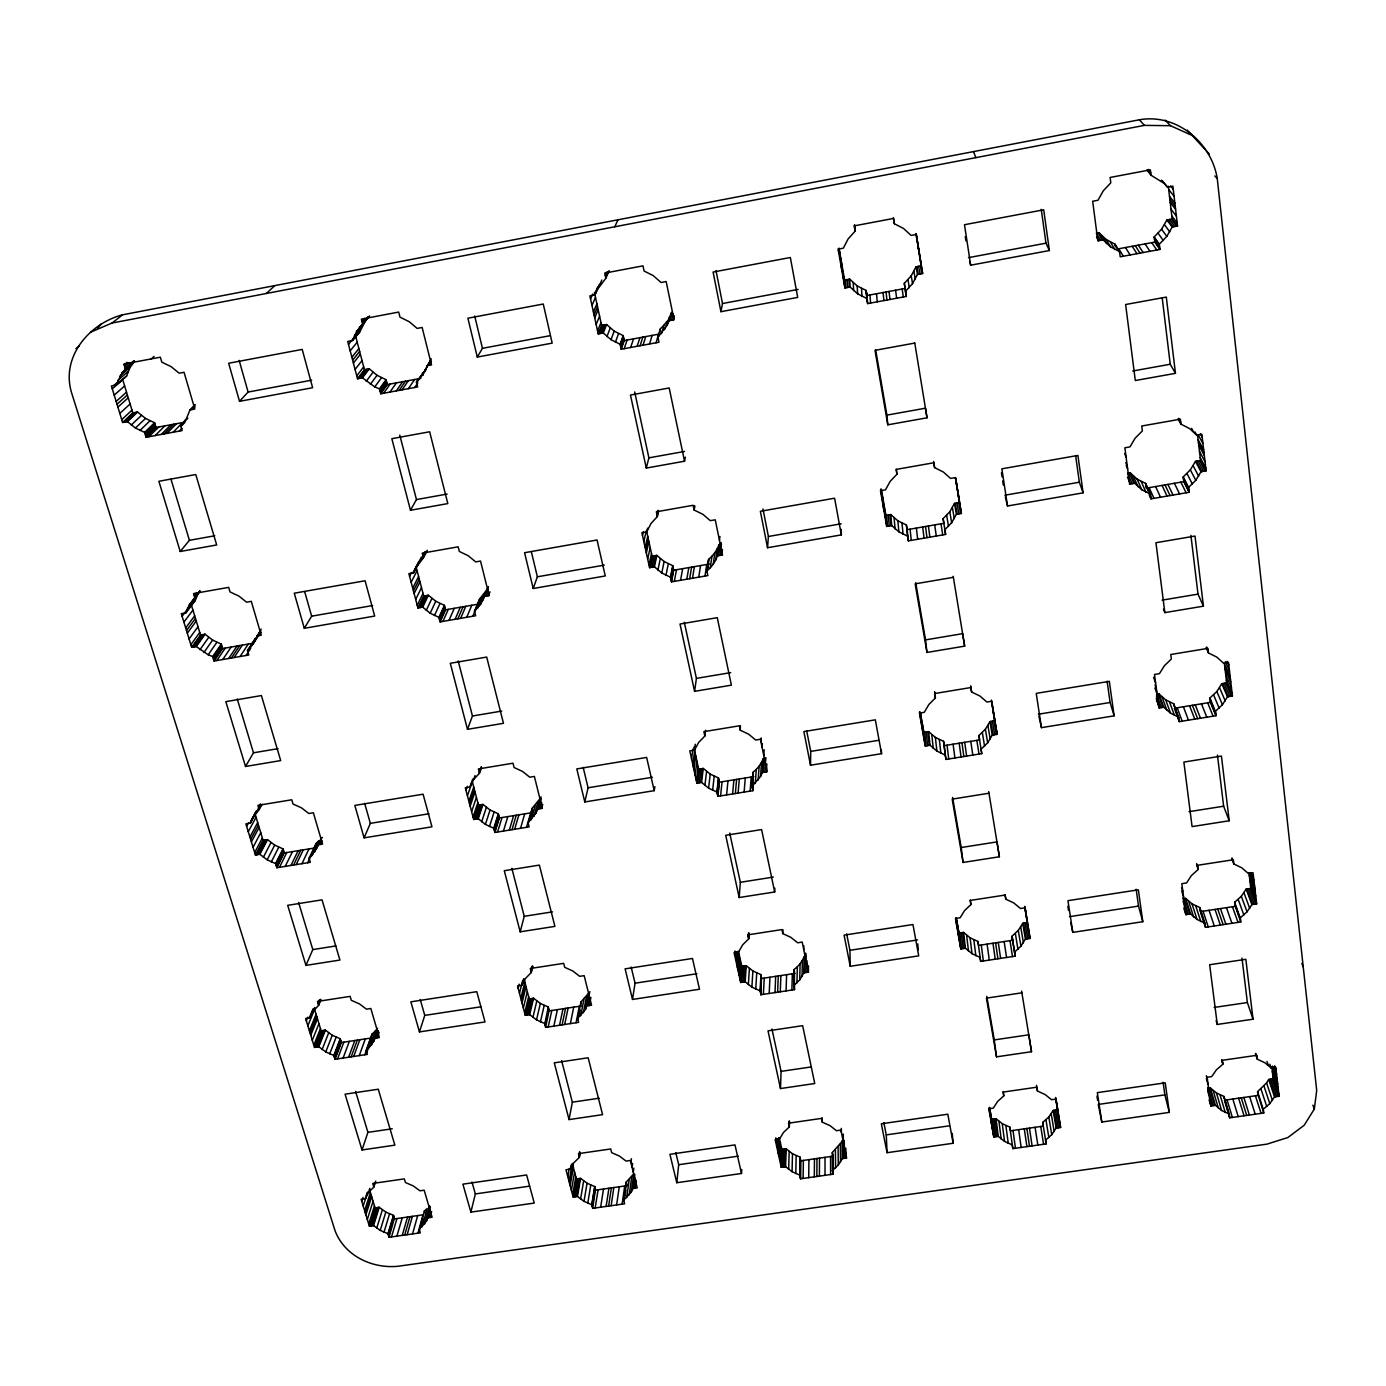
<?xml version="1.0" encoding="UTF-8"?>
<svg xmlns="http://www.w3.org/2000/svg" width="1386" height="1386" viewBox="0 0 1386 1386"><rect width="100%" height="100%" fill="white"/><g stroke="black" fill="none" stroke-linecap="round" stroke-linejoin="round"><path stroke-width="1.5" d="M825.016 1175.328L825.034 1157.327M789.5 1121.101L789.344 1126.939L783.523 1132.397L779.556 1138.945L775.172 1139.569L781.271 1167.341L785.637 1166.717L792.064 1171.69L799.774 1175.12L800.571 1178.793L833.177 1174.167L832.397 1170.477L838.253 1165.106L842.29 1158.627L846.673 1158.003L840.921 1130.092L836.503 1130.716L830.058 1125.657L822.296 1122.175L822.175 1117.705M819.403 1176.125L819.49 1158.124M816.856 1176.489L816.978 1158.488M814.31 1176.853L814.466 1158.852M808.714 1177.65L808.922 1159.632M759.909 990.782L751.905 987.127L745.183 981.79L740.661 982.483L741.805 966.354L746.257 965.678L752.875 970.962L760.793 974.583L760.775 994.75L794.542 989.621L793.71 985.654L799.739 979.85L803.845 972.851L808.402 972.158L808.488 966.146M803.1 1178.447L803.395 1160.428M806.86 964.673L806.929 960.689M881.323 749.757L881.548 753.672L810.515 765.228L810.723 751.403L806.635 730.613M807.691 972.262L807.986 965.817M800.571 1178.793L800.103 1157.137L792.497 1153.741L786.157 1148.821L781.843 1149.444L781.271 1167.341M804.556 972.747L804.85 956.704M805.318 957.172L805.387 953.204M805.803 959.51L805.89 953.551M806.132 972.504L806.323 960.481M803.759 949.635L803.828 945.685M799.895 1175.692L800.103 1157.137M800.172 1176.957L800.502 1158.956M803.845 972.851L804.14 956.808L806.392 956.461M800.432 1178.221L800.761 1160.221M802.044 976.472L802.373 960.411L804.14 956.808M799.739 979.85L800.086 963.738L802.373 960.411M795.789 1173.613L796.17 1155.647M792.064 1171.69L792.497 1153.741M796.95 982.917L797.331 966.787L800.086 963.738M793.831 986.278L794.265 970.096M794.126 987.646L794.542 971.447M794.542 989.621L794.143 969.49L797.331 966.787M791.891 990.02L792.342 973.821M788.946 1125.068L789.05 1121.17M788.669 1169.386L789.154 1151.454M793.71 985.654L794.143 969.49M784.961 1166.821L785.481 1148.925M785.637 1166.717L786.157 1148.821M783.454 1167.029L783.991 1149.133M786.087 990.903L786.607 974.687M780.803 1165.176L781.375 1147.296M781.947 1167.237L782.518 1149.341M778.239 1153.498L778.776 1137.698M780.491 1088.547L768.017 1030.855L802.65 1025.675L814.743 1083.523L780.491 1088.547L781.08 1071.378L771.967 1029.053M778.707 1155.664L779.313 1137.871L781.843 1149.444M779.746 1160.428L780.353 1142.584M776.697 1146.551L776.992 1138.668M777.754 1151.333L778.17 1139.483M780.283 991.787L780.89 975.571M808.402 972.158L802.199 942.082L797.643 942.792L790.904 937.369L782.813 933.627L782.969 929.729M775.658 1141.752L775.796 1137.819M777.633 992.185L778.274 975.969M774.999 992.584L775.675 976.368M769.195 993.467L769.958 977.234M774.67 891.978L761.607 829.573L725.71 835.308L739.171 897.522L774.67 891.978L774.843 888.166M763.409 994.351L764.223 978.1M760.048 991.406L760.914 975.19M760.342 992.757L761.209 976.541M760.775 994.75L761.503 977.892M755.768 989.171L756.704 972.989M766.389 771.863L766.856 763.929M751.905 987.127L752.875 970.962M764.76 772.123L765.817 757.744M741.493 1173.474L734.978 1144.905L669.923 1154.295L676.784 1182.726L741.493 1173.474L741.735 1169.489M763.79 755.561L764.154 749.687M763.149 772.4L764.015 758.506M716.943 792.064L708.592 788.149L701.576 782.414L696.898 783.177L698.665 769.178L703.291 768.433L710.221 774.098L718.45 777.979L716.943 792.064L717.879 796.344L752.893 790.678L751.992 786.382L760.567 776.437L761.468 762.508L763.288 758.627L765.609 758.246M748.353 984.649L749.393 968.519M760.567 776.437L762.404 772.504L763.288 758.627M748.249 936.884L748.509 932.969M748.561 938.27L748.821 934.355M740.661 982.483L734.095 952.563L738.651 951.87L742.688 944.802L748.7 938.911L749.081 933.021M762.109 747.418L762.369 743.537M744.49 981.894L745.564 965.782M758.194 780.093L759.13 766.129L761.468 762.508M760.966 741.822L761.226 737.941M745.183 981.79L746.257 965.678M741.371 982.362L742.498 966.25M755.318 783.419L756.288 769.421L759.13 766.129M742.931 982.137L744.022 966.025M752.893 790.678L753.326 784.632M740.159 980.145L741.302 964.067M751.992 786.382L753.014 772.348L756.288 769.421M752.13 787.057L753.014 772.348M739.033 975.034L740.193 958.991M752.442 788.53L753.308 776.472M752.754 790.003L753.326 781.964M841.233 529.348L841.337 534.892L767.549 547.73L768.398 536.486L762.976 508.957M736.884 965.228L737.924 951.281M737.387 967.567L738.565 951.61L741.805 966.354M750.138 791.129L751.195 777.026M737.906 969.905L739.085 953.914M735.758 960.082L736.347 952.13M734.615 954.919L734.926 950.969M739.171 897.522L740.349 882.293L729.729 833.055M744.126 792.099L745.252 777.996M738.097 793.069L739.31 778.967M762.404 772.504L767.134 771.742L760.429 739.258L755.699 740.037L748.648 734.199L740.228 730.197L740.419 725.692M735.36 793.52L736.607 779.4M732.622 793.953L733.904 779.833M726.61 794.923L727.979 780.803M720.599 795.91L722.054 781.773M717.879 796.344L719.351 782.206L718.45 777.979M717.099 792.74L718.589 778.637M717.411 794.213L718.901 780.093M676.784 1182.726L678.69 1164.708L675.779 1152.65M717.723 795.685L719.213 781.548M712.629 790.349L714.188 776.281M708.592 788.149L710.221 774.098M704.902 785.498L706.565 771.465M700.848 782.536L702.563 768.537M701.576 782.414L703.291 768.433M696.898 783.177L689.795 750.883L694.507 750.103L698.648 742.446L704.833 736.035L705.561 730.266M699.237 782.795L700.987 768.797M697.626 783.055L699.393 769.057M696.344 780.664L698.128 766.701M1314.326 1109.043L1316.7 1090.401L1217.237 178.482C1211.468 142.515 1176.437 113.167 1139.379 119.785L122.644 314.795C88.669 323.596 60.048 357.934 71.968 394.005L335.014 1230.629C344.542 1255.907 372.418 1269.022 398.388 1266.215L1266.925 1144.143L1287.802 1137.56L1304.139 1125.311L1314.326 1109.043L1312.906 1105.144M695.131 775.138L696.933 761.243M693.918 769.594L695.737 755.751M692.809 764.552L694.646 750.762M694.507 750.103L695.287 744.265M693.364 767.082L695.2 753.256M721.725 555.11L722.47 549.462M633.593 1188.426L634.944 1178.412M691.579 758.991L692.913 749.185M720.685 546.223L721.188 542.498M720.044 555.405L721.309 545.963M635.065 1188.218L636.157 1180.196M633.263 1172.071L633.818 1168.103M623.7 1200.172L631.323 1191.839L633.8 1173.769L626.264 1182.033L623.7 1200.172L624.618 1203.81L592.671 1208.332L591.735 1204.711L594.698 1186.555L587.058 1183.211L580.595 1178.36L576.385 1178.966L573.18 1197.054L577.46 1196.447L584.008 1201.35L591.735 1204.711M718.346 555.699L719.906 544.369M631.323 1191.839L632.917 1188.53L634.823 1174.496M632.085 1167.358L632.64 1163.391M629.244 1194.905L631.739 1176.801M719.438 540.193L719.958 536.486M670.495 577.217L661.78 573.007L654.435 566.822L649.566 567.671L652.096 556.202L656.877 555.37L664.119 561.486L672.712 565.644L670.495 577.217L671.5 581.86L707.848 575.571L706.877 570.928C714.899 564.552 719.23 554.712 719.143 544.507L721.552 544.074M630.89 1162.611L631.444 1158.661M626.68 1197.695L629.209 1179.573M715.713 560.1L717.29 548.717L719.143 544.507M694.577 691.337L680.006 624.046L717.272 617.671L731.392 685.169L694.577 691.337L696.413 678.378L684.32 622.279M622.123 1204.157L624.705 1185.983M713.27 564.067L714.881 552.633L717.29 548.717M623.839 1200.744L626.403 1182.587M625.017 1195.927L625.866 1189.881M616.614 1204.936L619.265 1186.763M710.308 567.688L711.971 556.219L714.881 552.633M708.211 567.48L708.575 559.407L711.971 556.219M706.877 570.928L708.575 559.407M707.033 571.638L708.731 560.117M705.006 576.056L706.739 564.483M611.122 1205.716L613.842 1187.525M608.627 1206.08L611.382 1187.889M606.132 1206.426L608.922 1188.235M632.501 999.445L625.103 968.849L692.48 958.471L699.497 989.24L632.501 999.445L635.048 983.194L631.167 967.047M698.752 577.148L700.571 565.557M600.658 1207.206L603.499 1189.015M595.166 1207.986L598.094 1189.794M591.891 1205.283L594.837 1187.109M592.203 1206.53L595.166 1188.339M592.671 1208.332L595.478 1189.569M587.751 1203.239L590.765 1185.082M692.498 578.222L694.403 566.631M654.209 790.661L646.638 757.432L576.801 768.918L584.788 801.957L654.209 790.661L654.885 786.642M584.008 1201.35L587.058 1183.211M689.656 578.724L691.614 567.117M580.561 1199.081L583.662 1180.959M686.815 579.209L688.807 567.602M576.784 1196.551L579.937 1178.447M577.46 1196.447L580.595 1178.36M573.839 1196.967L577.044 1178.862M575.311 1196.759L578.482 1178.654M578.932 1155.491L579.625 1151.558M693.97 509.303L694.611 505.717M572.626 1194.94L575.831 1176.853M579.261 1156.756L579.954 1152.823M717.584 555.838L722.487 554.989L715.245 519.802L710.308 520.668L702.927 514.345L694.126 510.048L694.767 506.462M573.18 1197.054L565.973 1169.749L570.27 1169.126L573.891 1162.698L579.417 1157.345L580.11 1153.395M571.379 1190.262L574.618 1172.227M680.578 580.284L682.657 568.658M569.594 1183.436L572.851 1165.47M570.148 1185.567L573.388 1167.584M567.792 1176.61L569.248 1168.641M570.27 1169.126L570.997 1165.158M569.022 1181.305L572.297 1163.356L576.385 1178.966M674.324 581.375L676.507 569.733M569.04 1119.576L554.279 1062.854L588.166 1057.778L602.581 1114.656L569.04 1119.576L572.349 1102.182L561.59 1060.567M671.344 581.132L673.544 569.507M671.5 581.86L673.7 570.218L672.712 565.644M670.651 577.945L672.868 566.354M589.327 1005.543L590.886 997.383M670.997 579.539L673.215 567.931M532.778 966.51L531.323 972.487L525.658 978.273L521.985 985.221L517.532 985.896L525.277 1015.297L529.695 1014.621L536.538 1019.871L544.594 1023.474L545.599 1027.372L578.638 1022.348L577.65 1018.45L585.481 1009.441L588.652 993.104L580.907 1002.026L577.806 1019.057M585.481 1009.441L589.847 991.614M720.928 311.694L713.097 272.054L790.349 257.501L797.695 297.401L720.928 311.694L722.504 303.534L716.025 270.599M587.803 1005.768L589.362 997.625M583.35 1012.75L586.538 996.378M580.717 1015.765L583.939 999.375M665.99 575.381L668.277 563.825M579.365 1014.24L580.18 1010.134M576.056 1022.747L579.331 1006.288M661.78 573.007L664.119 561.486M684.528 461.209L669.195 387.976L630.474 395.045L646.274 468.07L684.528 461.209L685.36 457.155M570.374 1023.613L573.717 1007.137M657.9 570.148L660.308 558.645M564.691 1024.479L568.121 1007.986M562.11 1024.86L565.575 1008.384M559.528 1025.259L563.011 1008.765M654.435 566.822L656.877 555.37M553.846 1026.108L557.415 1009.632M653.672 566.961L656.132 555.509M651.992 567.255L654.487 555.786M650.329 567.532L652.841 556.081M548.18 1026.974L551.819 1010.481M545.096 1025.415L548.769 1008.939M545.599 1027.372L549.116 1010.255M648.96 564.951L651.507 553.516M649.566 567.671L641.874 532.692L646.777 531.826L651.004 523.51L657.38 516.528L658.593 511.122M544.75 1024.081L548.267 1007.016L540.332 1003.447L533.593 998.249L529.227 998.925L525.277 1015.297M656.86 514.171L657.674 510.568M657.207 515.8L658.437 510.377M647.66 558.974L650.207 547.609M540.436 1021.88L544.178 1005.439M645.737 550.242L648.319 538.981M646.326 552.962L648.908 541.683M645.131 547.505L647.73 536.278M536.538 1019.871L540.332 1003.447M584.788 801.957L588.08 787.785L583.177 767.359M643.814 541.476L645.997 532.189M532.934 1017.428L536.78 1001.038M646.777 531.826L647.643 528.153M642.48 535.446L643.364 531.756M529.002 1014.725L532.9 998.353M529.695 1014.621L533.593 998.249M525.97 1015.193L529.902 998.821M527.494 1014.95L531.41 998.596M524.67 1013.01L528.638 996.655M523.354 1007.986L527.321 991.683M470.876 1212.126L462.889 1184.164L526.611 1174.964L534.251 1203.065L470.876 1212.126L475.346 1193.935L471.985 1182.05M522.02 1002.944L526.022 986.693M530.803 970.495L531.774 966.51M531.167 971.863L532.622 965.886M520.807 998.353L524.826 982.137M521.413 1000.64L525.415 984.407M521.985 985.221L523.475 979.192M519.473 993.277L522.505 981.167M518.139 988.218L519.161 984.181M646.274 468.07L648.891 457.848L634.701 391.961M520.183 931.825L504.279 870.72L539.379 865.107L554.902 926.385L520.183 931.825L524.255 916.302L511.85 868.329M540.038 808.696L541.701 802.598M387.993 1233.713L380.232 1230.387L373.562 1225.57L369.369 1226.16L375.086 1207.882L379.227 1207.293L385.81 1212.074L393.468 1215.366L387.993 1233.713L389.068 1237.265L420.356 1232.83L419.3 1229.261L426.455 1221.049L430.11 1209.701M428.551 1217.722L430.214 1211.641M429.989 1217.514L431.652 1211.433M541.614 808.436L542.723 804.382M673.25 319.941L674.393 315.8M538.444 808.956L541.25 798.786M424.532 1224.081L429.573 1205.803M426.455 1221.049L430.37 1206.86M419.456 1229.815L424.393 1210.931L427.2 1208.523L422.124 1226.818M421.517 1224.929L423.215 1218.814M493.797 828.239L485.412 824.393L478.257 818.745L473.683 819.49L478.482 805.162L483.004 804.417L490.055 809.996L498.319 813.807L493.797 828.239L494.889 832.449L529.123 826.905L528.066 822.695L536.087 812.924L540.038 798.648L532.12 808.315L526.455 827.338M536.087 812.924L541.112 796.863M671.5 320.27L673.232 314.05M417.914 1233.176L423.025 1214.812L394.525 1218.9L393.468 1215.366M533.905 816.51L537.889 802.199M529.747 820.685L532.64 810.394M531.219 819.784L535.239 805.439M669.75 320.599L672.089 312.3L667.03 325.381L657.934 337.196L658.991 342.238L621.205 349.237L620.114 344.213L623.18 335.62L614.206 331.133L606.6 324.532L601.628 325.45L598.215 333.905L603.274 332.969L611.001 339.674L620.114 344.213M528.222 823.353L532.276 808.956M412.526 1233.938L417.706 1215.574M407.137 1234.701L412.387 1216.336M667.03 325.381L671.309 312.456M404.695 1235.047L409.979 1216.683M664.535 329.712L669.421 317.048M402.252 1235.394L407.553 1217.029M520.564 828.291L524.705 813.842M661.486 333.662L663.946 325.208L666.943 321.309M396.881 1236.156L402.252 1217.792M658.107 337.976L660.446 328.69L663.946 325.208M514.674 829.244L518.901 814.795M391.51 1236.918L396.95 1218.554M511.988 829.677L516.268 815.228M656.046 342.792L658.575 334.199L624.254 340.575L621.205 349.237M657.934 337.196L660.446 328.69M388.53 1235.498L394.005 1217.133M509.32 830.11L513.634 815.661M389.068 1237.265L394.369 1218.346M388.149 1234.268L393.641 1215.92M383.991 1232.241L389.518 1213.911M503.447 831.063L507.83 816.597M380.232 1230.387L385.81 1212.074M649.532 343.988L652.165 335.395M497.557 832.016L502.027 817.532M376.732 1228.152L382.363 1209.857M494.889 832.449L499.393 817.965L498.319 813.807M372.903 1225.657L378.586 1207.397M373.562 1225.57L379.227 1207.293M370.027 1226.073L375.745 1207.795M494.352 830.335L498.856 815.886M371.465 1225.865L377.165 1207.587M494.715 831.791L499.22 817.324M127.425 421.587L135.447 428.031L144.646 432.397L146.119 437.248L155.994 427.512L154.556 422.73L145.495 418.416L137.612 412.058L127.425 421.587L122.609 422.487L111.4 385.949L116.233 385.048L122.263 372.47L134.234 361.451M368.728 1224.081L374.463 1205.82M493.97 828.897L498.492 814.466M116.233 385.048L126.646 375.987L130.041 367.377L134.667 361.313M367.325 1219.472L373.077 1201.264M365.904 1214.864L371.673 1196.69M489.483 826.558L494.057 812.144M643.035 345.201L645.755 336.59M364.622 1210.671L370.409 1192.532M365.263 1212.767L371.05 1194.611M373.666 1186.537L374.93 1182.553M369.369 1226.16L361.122 1199.288L365.332 1198.682L368.624 1192.358L373.839 1187.092L375.745 1181.115M365.332 1198.682L367.255 1192.67M363.201 1206.045L367.723 1191.96M419.456 1031.912L410.862 1001.835L476.784 991.683L485.013 1021.915L419.456 1031.912L424.757 1015.401L420.253 999.514M640.072 345.738L642.844 337.127M368.624 1192.358L369.906 1188.356M361.763 1201.402L363.063 1197.383M485.412 824.393L490.055 809.996M481.652 821.777L486.347 807.414M637.127 346.292L639.934 337.664M195.287 404.573L189.969 409.927L186.452 418.555L180.682 425.727L182.12 430.578L146.119 437.248M478.257 818.745L483.004 804.417M475.97 819.126L480.734 804.798M477.546 818.866L482.293 804.538M474.393 819.386L479.175 805.041M473.024 817.03L477.841 802.719M362.023 1149.964L345.079 1094.178L378.257 1089.223L394.854 1145.148L362.023 1149.964L367.931 1132.362L355.578 1091.44M630.63 347.488L633.541 338.86M471.604 811.607L476.438 797.366M221.292 644.126L212.716 656.566L214.068 661.018L222.626 648.544L221.292 644.126L212.63 640.107L205.111 634.216L196.292 646.517L191.649 647.331L181.306 613.651L185.967 612.837L189.38 604.833L200.069 591.424M185.967 612.837L194.993 600.918L198.371 593.017M469.507 803.689L474.376 789.535M470.166 806.167L475.017 791.978M468.866 801.212L473.735 787.075M479.313 772.556L481.358 766.631M473.683 819.49L465.315 787.785L469.923 787.023L473.665 779.504L479.487 773.232L481.531 767.307M624.15 348.7L627.148 340.038M469.923 787.023L472.713 779.036M467.428 795.755L472.331 781.669L478.482 805.162M473.665 779.504L475.051 775.536M377.165 1037.854L379.123 1032.345M621.032 348.458L624.081 339.813M465.973 790.28L467.394 786.278M386.07 379.695L379.487 388.842L380.769 393.78L387.318 384.563L386.07 379.695L377.044 375.294L369.3 368.815L362.456 377.806L357.519 378.742L347.713 341.476L352.668 340.54L356.531 331.652L368.468 317.065M333.853 1055.456L325.779 1051.922L318.815 1046.759L314.483 1047.418L321.136 1030.803L325.398 1030.145L332.259 1035.255L340.228 1038.755L333.853 1055.456L335.014 1059.285L367.359 1054.382L366.216 1050.536L373.544 1041.7L377.477 1030.647M375.675 1038.097L378.291 1030.734M620.651 346.725L623.717 338.097M352.668 340.54L359.702 332.034L366.285 319.369M261.14 629.071L253.066 643.953L247.436 650.536L248.77 655.006L214.068 661.018M369.126 1047.92L375.069 1031.271L377.494 1028.343L371.587 1044.957M533.212 588.496L524.566 552.719L597.054 539.986L605.266 575.952L533.212 588.496L537.37 576.801L531.375 551.853M620.287 344.993L623.353 336.382M366.216 1050.536L372.193 1033.887L375.069 1031.271M364.83 1054.763L372.193 1033.887M366.788 1052.459L368.122 1048.752M370.114 1043.19L372.089 1037.629M359.269 1055.612L365.315 1038.894M353.707 1056.461L359.823 1039.743M615.401 342.221L618.537 333.662M351.178 1056.842L357.328 1040.124M309.095 858.177L312.093 855.335L319.023 840.661L316.06 843.485L309.095 858.177L310.325 862.317L276.853 867.74L275.589 863.617L267.169 859.822L259.892 854.278L255.405 855.006L245.859 823.856L250.346 823.128L255.665 812.179M348.648 1057.223L354.833 1040.505M380.769 393.78L417.654 386.937L416.406 381.999L422.574 374.67L431.271 358.801M343.087 1058.072L349.359 1041.336M467.48 729.331L450.294 663.288L486.694 657.068L503.465 723.319L467.48 729.331L472.453 716.008L458.194 660.931M611.001 339.674L614.206 331.133M337.543 1058.904L343.867 1042.168M334.043 1056.063L340.419 1039.344M334.442 1057.379L340.817 1040.661M334.84 1058.696L341.199 1041.96M335.014 1059.285L341.372 1042.549L340.228 1038.755M487.577 588.755L479.452 599.237L474.48 611.191L475.623 615.748L440.124 621.898L438.946 617.359L430.18 613.218L422.678 607.137L417.931 607.969L408.887 573.648L413.669 572.799L421.361 557.051M312.093 855.335L318.052 844.819L322.557 844.091L313.357 812.768L308.835 813.513L301.507 807.865L293.018 804.001L291.753 799.774L257.9 805.37L259.182 809.58L251.767 819.299M606.929 336.573L610.204 328.084M329.695 1053.897L336.14 1037.213M325.779 1051.922L332.259 1035.255M322.124 1049.514L328.673 1032.882M602.494 333.108L605.821 324.671M603.274 332.969L606.6 324.532M598.215 333.905L589.882 295.894L594.958 294.941L599.41 284.338M314.483 1047.418L305.613 1018.519L309.962 1017.861L314.795 1007.414M318.139 1046.863L324.74 1030.248M318.815 1046.759L325.398 1030.145M474.48 611.191L480.474 604.487L484.372 596.413L489.154 595.582L480.526 561.053L475.727 561.902L468.191 555.717L459.338 551.472L458.16 546.812L422.245 553.17L423.458 557.813L415.28 568.589M315.159 1047.314L321.795 1030.699M316.649 1047.088L323.267 1030.474M600.744 333.437L604.105 325M313.808 1045.165L320.461 1028.568M599.012 333.766L602.408 325.312M312.283 1040.228L318.953 1023.665M310.759 1035.273L317.463 1018.762M597.574 330.959L600.987 322.54M310.066 1033.003L316.788 1016.527M488.409 595.703L490.003 591.787M318.451 1004.729L320.668 999.323M313.305 1011.035L318.641 1005.352L320.859 999.947M486.763 595.997L488.374 592.065M309.373 1030.751L316.095 1014.292M309.962 1017.861L313.617 1008.887M596.153 324.445L599.584 316.129M482.709 600.588L488.426 586.59M307.848 1025.779L314.605 1009.372L321.136 1030.803M485.117 596.275L488.357 588.426M318.035 1003.395L319.525 999.791M373.544 1041.7L375 1038.201L379.348 1037.525L370.824 1008.488L366.441 1009.164L359.459 1003.914L351.299 1000.294L350.138 996.378L317.446 1001.437L318.641 1005.352M306.323 1020.789L307.831 1017.151M477.72 608.038L482.657 596.119M309.286 1017.965L313.045 1008.887M480.474 604.487L485.377 592.602M472.851 616.233L479.625 599.947M594.715 317.931L598.18 309.702M594.057 314.969L597.539 306.774M466.735 617.29L471.829 605.266M593.416 311.989L596.898 303.829M460.637 618.347L465.8 606.306M457.865 618.832L463.063 606.791M605.682 277.443L608.159 271.673M364.085 837.854L354.833 805.422L423.094 794.195L431.964 826.818L364.085 837.854L370.339 823.353L364.657 803.308M596.829 290.246L605.855 278.239L609.164 270.547M305.942 965.384L287.699 905.335L322.037 899.843L339.916 960.065L305.942 965.384L312.803 949.583L298.596 902.442M605.301 275.675L606.964 271.829M455.093 619.317L460.325 607.259M591.978 305.44L595.478 297.384M594.958 294.941L598.423 287.006M599.289 285.863L601.836 280.007M594.161 295.079L597.643 287.162M448.995 620.374L454.313 608.315M590.523 298.874L592.654 294.092M442.896 621.413L448.302 609.355M439.934 621.188L445.391 609.13M440.124 621.898L445.564 609.823L444.404 605.335L435.776 601.247L428.395 595.252L423.718 596.067L417.931 607.969M439.535 619.629L444.993 607.588M905.924 293.849L904.296 283.35L911.226 275.831L916.042 266.788L921.188 265.817L915.99 233.662M866.718 298.458L857.657 293.832L850.103 287.006L844.923 287.976L844.628 280.111L849.739 279.158L857.172 285.897L866.111 290.454L867.601 303.603L906.34 296.431L905.491 291.268L912.542 283.645L917.428 274.463L916.042 266.788M438.946 617.359L444.404 605.335M439.119 618.069L444.594 606.029M614.76 226.767L617.983 219.785M434.424 615.54L439.968 603.551M430.18 613.218L435.776 601.247M320.305 844.455L322.002 840.817M314.587 852.13L321.483 837.542M316.597 848.596L322.176 837.421M426.247 610.394L431.912 598.475M307.709 862.75L316.251 844.126M301.94 863.686L309.009 848.925M422.678 607.137L428.395 595.252M421.95 607.276L427.668 595.374M891.718 525.554L886.728 526.42L885.845 515.419L890.748 514.553L891.718 525.554L898.908 531.843L907.57 536.139L908.384 540.869L945.616 534.424L943.104 518.624L949.808 511.729L954.486 503.43L959.441 502.564L955.474 478.083L957.068 486.555M945.616 534.424L944.836 529.677L951.645 522.695L956.392 514.293L954.486 503.43M418.676 607.83L424.445 595.928M296.188 864.604L303.326 849.843M420.304 607.553L426.056 595.651M293.572 865.037L300.745 850.259M417.238 605.301L423.025 593.433M290.956 865.453L298.163 850.692M285.204 866.389L292.481 851.61M415.679 599.428L421.5 587.629M1159.926 249.445L1154.833 242.082L1154.192 236.902L1161.589 229.21L1166.873 219.976L1172.158 218.988L1177.546 226.022L1172.192 227.027L1166.804 236.382L1159.302 244.196L1159.926 249.445L1120.2 256.808L1119.542 251.559L1115.054 244.179L1106.184 239.518L1098.907 232.657L1096.291 233.143L1100.501 240.384M279.47 867.324L286.815 852.529M276.853 867.74L284.234 852.944L283.004 848.873L274.688 845.113L267.515 839.639L263.097 840.366L255.405 855.006M414.137 593.537L419.975 581.808M413.426 590.852L419.282 579.157M276.23 865.678L283.61 850.9M276.646 867.099L284.043 852.303M275.589 863.617L283.004 848.873M275.797 864.258L283.194 849.497M412.716 588.184L418.589 576.507M271.275 861.953L278.742 847.227M411.157 582.259L417.065 570.668M423.458 557.813L427.286 550.277M981.773 753.62L978.897 735.568L985.394 729.227L989.933 721.586L994.698 720.807L997.088 734.32L992.272 735.117L987.646 742.844L981.063 749.254L981.773 753.62L945.962 759.424L945.2 755.058L936.901 751.073L930.023 745.235L928.585 731.617L923.856 732.38L925.242 746.014L930.023 745.235M267.169 859.822L274.688 845.113M422.851 555.491L424.774 551.732M420.218 561.035L422.141 557.259M423.267 557.085L426.143 551.437M412.924 572.938L418.815 561.451M413.669 572.799L419.542 561.33M409.598 576.351L411.573 572.505M263.357 857.258L270.946 842.584M259.199 854.4L266.822 839.743M259.892 854.278L267.515 839.639M256.115 854.902L263.79 840.245M257.657 854.642L265.315 840.003M1189.119 492.273L1183.8 481.652L1183.228 476.888L1190.349 469.837L1195.477 461.382L1200.536 460.498L1206.132 470.842L1200.986 471.742L1195.772 480.318L1188.547 487.456L1189.119 492.273L1150.986 498.873L1149.41 495.304M832.518 1171.049L832.328 1152.528L842.757 1140.695L842.965 1158.54M254.677 852.598L262.37 837.958M253.032 847.262L260.759 832.691M251.386 841.908L259.147 827.407M250.641 839.483L258.42 824.999M965.436 948.232L960.81 948.925L959.008 933.09L963.565 932.397L965.436 948.232L972.019 953.655L979.989 957.38L980.682 961.399L1015.193 956.167L1012.005 936.243L1018.294 930.387L1022.729 923.336L1027.303 922.626L1024.86 907.535M249.896 837.057L257.692 822.591M1014.535 952.13L1020.91 946.222L1025.397 939.084L1022.729 923.336M248.25 831.687L256.064 817.29M250.623 821.448L256.479 810.723M258.541 807.466L260.481 803.932M250.346 823.128L259.113 807.172M258.991 808.922L260.914 805.387M259.182 809.58L262.075 804.278M246.604 826.316L248.562 822.73M1210.498 702.355L1209.961 697.955L1216.839 691.493L1221.794 683.696L1226.662 682.9L1232.414 696.032L1227.476 696.829L1222.435 704.712L1215.453 711.261L1215.99 715.713L1179.33 721.638L1174.358 708.229L1210.498 702.355L1215.99 715.713M410.481 510.273L391.84 438.686L429.643 431.774L447.817 503.586L410.481 510.273L416.458 499.566L399.792 435.117M989.569 1107.535L991.631 1119.299L996.014 1118.658L998.249 1136.364L1004.555 1141.406L1012.213 1144.888L1012.854 1148.63L1046.17 1143.9L1042.705 1122.4L1048.821 1116.995L1053.135 1110.463L1057.553 1109.822L1055.647 1097.989M1046.17 1143.9L1045.546 1140.141L1051.731 1134.684L1056.115 1128.1L1053.135 1110.463M245.53 766.475L225.831 701.645L261.4 695.564L280.7 760.585L245.53 766.475L253.482 752.789L237.266 699.029M1200.345 911.642L1235.169 906.34L1234.666 902.251L1241.319 896.292L1246.135 889.119L1250.813 888.391L1256.669 903.863L1251.922 904.573L1247.036 911.832L1240.279 917.861L1240.782 921.967L1205.491 927.321L1200.986 913.599M477.286 357.068L467.896 318.208L543.26 304.019L552.182 343.122L477.286 357.068L482.449 348.319L474.705 316.043M304.296 628.308L294.282 593.208L365.09 580.769L374.688 616.06L304.296 628.308L311.642 616.181L304.695 591.718M1266.579 1082.934L1268.675 1079.486L1273.197 1078.828L1279.122 1096.239L1274.548 1096.898L1269.801 1103.602L1263.287 1109.164L1263.737 1112.993L1229.711 1117.826L1224.444 1100.224L1258.02 1095.425L1257.57 1091.631L1266.579 1082.934L1272.417 1100.38M257.294 635.914L260.724 630.682M247.644 651.247L255.544 638.166L247.436 650.536M250.502 647.435L259.684 633.142M253.066 643.953L257.657 636.936M246.05 655.491L250.693 648.388M258.905 635.637L261.174 632.155M240.09 656.514L248.285 644.074M422.574 374.67L426.16 369.3M429.036 365.419L431.375 361.885M414.778 387.474L417.81 382.917M416.406 381.999L425.745 369.525L419.75 378.551M427.321 365.731L430.855 360.429M416.597 382.761L422.643 373.7M424.861 370.443L427.234 366.874M234.113 657.553L242.394 645.096M231.41 658.021L239.709 645.564M228.69 658.489L237.041 646.032M408.42 388.652L414.57 379.504M222.73 659.528L231.167 647.054M402.079 389.83L408.333 380.665M216.77 660.55L225.294 648.076M213.86 660.325L222.418 647.851M399.203 390.367L405.492 381.185M213.392 658.783L221.951 646.326M396.327 390.904L402.65 381.722M212.924 657.259L221.5 644.819M389.986 392.065L396.396 382.882M196.292 646.517L208.195 654.781L216.84 642.376M203.915 652.494L212.63 640.107M383.645 393.243L390.159 384.043M199.93 649.722L208.697 637.387M380.578 393L387.127 383.801M380.128 391.302L386.694 382.12M379.695 389.622L386.261 380.457M195.565 646.656L204.383 634.338M191.649 647.331L200.52 635.013L205.111 634.216M192.377 647.21L201.247 634.892M193.971 646.933L202.824 634.615M190.852 644.715L199.74 632.432M362.456 377.806L374.774 386.902L381.427 377.772M189.068 638.946L198.007 626.732M370.339 384.39L377.044 375.294M187.301 633.177L196.258 621.015M186.486 630.543L195.478 618.433M185.689 627.91L194.681 615.817M366.199 381.341L372.973 372.297M183.905 622.106L192.931 610.1M187.387 608.697L196.396 596.829M182.12 616.302L189.882 606.063M185.239 612.958L194.265 601.056M194.75 597.418L199.861 590.713M361.694 377.962L368.537 368.953M189.38 604.833L199.601 591.198M359.996 378.274L366.857 369.265M194.283 595.859L196.829 592.515M357.519 378.742L364.431 369.716L369.3 368.815M358.298 378.586L365.194 369.577M356.756 375.849L363.686 366.857M355.076 369.456L362.041 360.568M353.395 363.08L360.377 354.262M352.633 360.169L359.632 351.403M351.871 357.259L358.887 348.527M350.173 350.831L357.224 342.186M180.215 551.489L216.684 544.958L195.772 474.532L158.87 481.271L180.215 551.489L189.414 540.315L214.795 535.758M348.475 344.404L355.561 335.845L364.431 369.716M353.066 339.275L359.702 332.034M354.296 335.949L361.313 327.494M356.531 331.652L369.577 315.904M362.474 323.406L367.983 316.788M362.023 321.673L364.778 318.364M97.505 328.257L101.455 323.822M239.518 401.334L312.612 387.716L302.2 349.411L228.655 363.253L239.518 401.334L248.111 392.047L311.694 380.18M359.338 327.72L362.682 324.203L361.365 319.144L398.683 312.075L399.982 317.151L409.234 321.708L417.151 328.413L422.141 327.46L431.514 364.951L426.541 365.887M179.296 431.098L181.999 428.326M180.908 426.472L184.927 422.366M173.111 432.241L182.606 422.557L155.994 427.512M180.682 425.727L187.838 418.243M192.394 409.476L195.045 406.808M166.909 433.385L176.507 423.7M190.731 409.788L194.716 405.769M164.102 433.905L173.735 424.22M161.278 434.424L170.963 424.722M155.111 435.585L164.865 425.866M148.926 436.729L158.766 426.992M145.876 436.486L155.769 426.767M145.374 434.823L155.284 425.121M144.646 432.397L154.556 422.73M144.872 433.16L154.782 423.475M854.815 225.831L855.145 231.133L848.128 238.912L843.329 248.181L838.114 249.168L844.923 287.976M139.934 430.492L149.913 420.842M135.447 428.031L145.495 418.416M131.254 425.052L141.372 415.471M266.389 293.486L274.757 285.62M125.017 422.037L135.222 412.491M126.68 421.725L136.868 412.196M122.609 422.487L132.848 412.941L137.612 412.058M123.354 422.332L133.593 412.803M121.743 419.646L131.999 410.135M896.395 469.369L896.933 474.255L890.158 481.375L885.481 489.864L880.474 490.748L886.728 526.42M119.82 413.392L130.128 403.967M117.897 407.12L128.24 397.782M117.013 404.279L127.373 394.958M116.147 401.42L126.524 392.151M114.206 395.131L124.636 385.932M151.195 358.905L154.054 356.41M934.736 692.394L935.394 697.99L928.828 704.521L924.289 712.335L919.472 713.114L925.242 746.014M112.283 388.825L122.73 379.712L132.848 412.941M113.808 385.499L118.295 381.618M115.488 385.187L126.646 375.987M117.654 380.544L128.049 371.535M119.664 376.334L130.041 367.377M122.263 372.47L132.606 363.582M125.156 368.26L134.009 360.672M124.653 366.562L129.071 362.768M124.134 364.847L127.079 362.335M970.304 900.086L970.91 904.573L964.552 910.585L960.117 917.775L955.474 918.502L960.81 948.925M1256.669 903.863L1253.031 872.695L1248.249 873.44L1241.804 867.809L1233.8 863.963L1233.297 859.753L1197.591 865.28L1198.128 869.472L1191.388 875.588L1186.572 882.934L1181.825 883.662L1185.879 914.639L1190.609 913.928L1197.036 919.438L1204.971 923.215L1205.491 927.321M1003.187 1091.458L1003.793 1095.893L997.625 1101.437L993.329 1108.107L988.842 1108.748L993.797 1136.988L998.249 1136.364M90.575 332.172L112.058 323.025L122.644 314.795M75.901 348.648L79.054 346.188M1279.122 1096.239L1275.761 1067.359L1271.153 1068.034L1264.968 1062.802L1257.275 1059.199L1256.807 1055.3L1222.4 1060.29L1222.885 1064.188L1216.388 1069.819L1211.71 1076.61L1207.119 1077.268L1210.879 1105.993L1215.435 1105.335L1221.603 1110.481L1229.226 1114.015L1229.711 1117.826M112.058 323.025L1144.351 125.381L1170.477 125.693L1192.948 135.845M1161.433 180.145L1167.497 187.179L1172.885 186.157L1177.546 226.022M482.449 348.319L549.93 335.724M722.504 303.534L798.111 289.414M968.485 257.64L1045.98 243.174L1049.375 250.537L970.685 265.194L969.576 261.417M189.969 409.927L194.82 409.026L184.043 372.28L179.158 373.198L171.102 366.632L161.798 362.144L160.326 357.19L123.891 364.068L125.398 369.022M668.953 320.738L674.046 319.785L666.164 281.531L661.053 282.501L653.291 275.658L644.092 271.015L643 265.852L604.729 273.094L605.855 278.239M917.428 274.463L922.643 273.492L916.337 234.442L911.087 235.429L903.516 228.465L894.351 223.735L893.485 218.451L854.244 225.866L855.145 231.133M1119.542 251.559L1110.533 246.847L1103.152 239.882L1097.833 240.869L1092.67 201.265L1098.007 200.26L1103.308 190.783L1110.792 182.831L1110.117 177.46L1150.363 169.837L1151.004 175.225L1164.049 183.35M387.318 384.563L420.824 378.343M1154.833 242.082L1118.762 248.77L1123.301 256.237M914.691 343.087L874.999 350.346L887.802 424.826L927.009 417.81L925.502 408.194L886.901 415.124L887.802 424.826M416.458 499.566L447.141 494.057M648.891 457.848L684.493 451.455M1132.76 370.998L1170.234 364.258L1175.467 373.336L1135.307 380.526L1125.623 304.522L1166.302 297.089L1175.467 373.336M192.689 601.333L194.993 600.918M1178.291 419.265L1180.924 424.151L1189.638 428.603L1196.69 435.152L1201.853 434.251L1206.132 470.842M1150.986 498.873L1150.38 494.057L1145.633 483.419L1137.126 479.106L1130.196 472.765L1127.684 473.198L1132.171 483.714M311.642 616.181L372.643 605.543M537.37 576.801L604.244 565.124M768.398 536.486L841.111 523.804M1004.885 495.218L1079.347 482.224L1083.107 492.844L1007.535 505.994L1005.335 497.02M256.566 636.035L261.244 635.221L251.299 601.351L246.587 602.182L238.929 596.101L230.041 591.943L228.673 587.369L193.59 593.572L194.976 598.128M956.392 514.293L961.399 513.426L955.612 477.546L950.571 478.43L943.346 472.002L934.597 467.619L933.783 462.768L896.101 469.421L896.933 474.255M1150.38 494.057L1141.752 489.691L1134.736 483.264L1129.625 484.164L1124.878 447.782L1130.006 446.881L1135.134 438.201L1142.359 430.942L1141.735 426.022L1180.335 419.196L1180.924 424.151M222.626 648.544L252.2 643.399M445.564 609.823L477.841 604.227M673.7 570.218L709.545 563.998M1146.239 488.167L1183.8 481.652M953.308 577.338L915.158 583.852L926.957 652.442L964.656 646.136L962.681 633.645L925.536 639.899L926.957 652.442M253.482 752.789L277.98 748.683M472.453 716.008L501.68 711.087M696.413 678.378L730.699 672.626M1162.092 600.155L1198.006 594.126L1203.429 606.167L1164.846 612.629L1163.46 609.164M1179.33 721.638L1173.803 703.845L1165.661 699.826L1159.025 693.953L1156.6 694.351L1161.329 707.605M370.339 823.353L428.95 813.773M588.08 787.785L652.425 777.269M810.723 751.403L878.655 740.315M1038.443 714.206L1110.099 702.494L1114.136 715.834L1041.458 727.65L1038.876 716.129M537.733 809.077L542.342 808.315L534.372 776.437L529.729 777.2L522.557 771.448L514.085 767.515L512.993 763.218L478.378 768.935L479.487 773.232M1178.758 717.203L1170.494 713.149L1163.79 707.207L1158.869 708.003L1154.503 674.48L1159.424 673.665L1164.396 665.713L1171.361 659.06L1170.789 654.504L1207.882 648.371L1208.436 652.945L1216.769 657.085L1223.509 663.132L1228.481 662.317L1232.414 696.032M284.234 852.944L314.691 847.989M499.393 817.965L530.526 812.906M719.351 782.206L753.897 776.593M988.911 793.242L952.182 799.116L963.079 862.456L999.375 856.773L997.019 841.891L961.226 847.522L963.079 862.456M312.803 949.583L335.862 945.945M524.255 916.302L552.477 911.867M740.349 882.293L773.301 877.095M1189.067 811.659L1223.63 806.219L1229.209 820.772L1192.081 826.593L1183.869 762.075L1221.43 756.063L1229.209 820.772M1205.04 923.856L1199.826 907.57L1192.012 903.828L1185.654 898.371L1183.332 898.734L1188.235 914.275M424.757 1015.401L481.115 1006.773M635.048 983.194L696.898 973.734M850.242 966.285L844.074 935.134L912.958 924.531L918.71 955.855L850.242 966.285L849.913 950.294L917.463 939.951M1069.472 916.666L1138.512 906.097L1142.792 921.707L1072.799 932.38L1070.72 922.556M341.372 1042.549L370.824 1038.062M581.895 1005.889L549.272 1010.862L548.267 1007.016M794.958 973.422L761.624 978.499L760.793 974.583M587.11 1005.872L591.545 1005.197L584.164 975.657L579.695 976.333L572.816 970.997L564.708 967.324L563.686 963.339L530.284 968.502L531.323 972.487M1025.397 939.084L1030.058 938.391L1025.103 907.778L1020.442 908.506L1013.842 902.979L1005.803 899.185L1005.11 895.044L970.2 900.45L970.91 904.573M1021.811 992.844L986.434 998.145L996.517 1056.842L1031.513 1051.714L1028.81 1034.805L994.282 1039.916L986.797 996.326M367.931 1132.362L392.238 1128.776M572.349 1102.182L599.254 1098.214M781.08 1071.378L810.671 1067.012M1214.153 1007.449L1247.365 1002.546L1253.031 1019.195L1217.272 1024.445L1216.111 1020.737M1208.107 1088.183L1210.342 1087.871L1216.44 1092.948L1223.977 1096.447L1229.226 1114.015M475.346 1193.935L529.591 1186.139M678.69 1164.708L738.322 1156.149M952.234 1133.401L953.152 1143.259L887.057 1152.702L886.278 1134.891L949.41 1125.813M1169.334 1112.386L1164.864 1094.871L1098.249 1104.434L1101.818 1122.036L1169.334 1112.386L1165.228 1082.83L1097.331 1092.636L1101.818 1122.036M800.883 1160.792L833.09 1156.184L832.328 1152.528M427.893 1217.809L432.103 1217.203L424.168 1190.193L419.941 1190.817L413.253 1185.914L405.422 1182.518L404.331 1178.88L372.73 1183.453L373.839 1187.092M632.917 1188.53L637.231 1187.906L630.353 1160.463L626.039 1161.087L619.455 1156.097L611.659 1152.667L610.724 1148.959L578.447 1153.637L579.417 1157.345M1056.115 1128.1L1060.602 1127.459L1056.011 1099.063L1051.506 1099.704L1045.183 1094.576L1037.456 1091.025L1036.815 1087.196L1003.135 1092.081L1003.793 1095.893M996.014 1118.658L1002.251 1123.665L1009.822 1127.113L1010.446 1130.82L1043.329 1126.125L1042.705 1122.4M208.195 654.781L212.716 656.566M963.565 932.397L970.061 937.768L977.927 941.44L978.603 945.425L1012.664 940.245L1012.005 936.243M928.585 731.617L935.359 737.387L943.554 741.319L944.282 745.633L979.607 739.899L978.897 735.568M935.394 697.99L934.632 693.537L970.876 687.543L971.621 692.012L980.006 696.084L986.884 702.044L991.752 701.247L997.088 734.32M374.774 386.902L379.487 388.842M890.748 514.553L897.851 520.772L906.392 525.017L907.189 529.677L943.883 523.302L943.104 518.624M1209.32 154.054L1187.23 130.093M1165.089 120.097L1170.477 125.693M1214.812 175.935L1217.237 178.482M1139.379 119.785L1144.351 125.381M1170.581 186.036L1173.266 189.293M1162.23 180.682L1167.497 187.179M1168.693 189.553L1174.063 196.171M1148.162 169.404L1150.692 172.54M1169.489 196.327L1174.86 203.049M1147.14 169.664L1150.9 174.393M1147.227 170.495L1151.004 175.225M1169.853 199.411L1175.224 206.167M1170.217 202.477L1175.588 209.269M1170.997 209.217L1176.385 216.112M1171.794 215.939L1177.182 222.938M1171.326 219.144L1176.714 226.178M1169.507 219.473L1174.878 226.524M1167.705 219.82L1173.024 226.871M1166.873 219.976L1172.192 227.027M1164.517 224.757L1169.784 231.878M1161.589 229.21L1166.804 236.382M1158.124 233.264L1163.287 240.523M1154.192 236.902L1159.302 244.196M1154.295 237.716L1159.389 245.01M1154.521 239.483L1159.614 246.829M1154.729 241.268L1159.839 248.631M1151.766 242.654L1156.825 250.034M1145.027 243.901L1149.982 251.299M1138.304 245.149L1143.155 252.564M1135.255 245.72L1140.054 253.136M1132.206 246.292L1136.953 253.707M1125.484 247.54L1130.127 254.972M1115.158 244.976L1119.645 252.391M1110.446 242.152L1114.846 249.515M1106.184 239.518L1110.533 246.847M1102.32 236.348L1106.6 243.624M1098.907 232.657L1103.152 239.882M1098.093 232.813L1102.32 240.038M1096.586 237.093L1098.665 240.714M1200.328 433.818L1202.182 437.127M1198.284 435.117L1202.927 443.451M1194.853 431.86L1196.69 435.152M1198.076 439.674L1203.654 449.74M1191.579 428.361L1193.398 431.635M1198.422 442.498L1204.001 452.616M1198.751 445.304L1204.33 455.474M1199.479 451.507L1205.058 461.746M1178.88 418.433L1180.629 421.673M1200.207 457.692L1205.803 468M1178.204 418.503L1180.837 423.371M1199.739 460.637L1205.318 470.98M1198.006 460.932L1203.55 471.292M1196.257 461.243L1201.783 471.604M1195.477 461.382L1200.986 471.742M1193.173 465.765L1198.665 476.178M1190.349 469.837L1195.772 480.318M1187.005 473.562L1192.393 484.095M1183.228 476.888L1188.547 487.456M1183.315 477.633L1188.634 488.201M1183.505 479.261L1188.824 489.864M1183.713 480.907L1189.032 491.528M1180.855 482.155L1186.139 492.792M1174.392 483.281L1179.573 493.936M1167.93 484.407L1173.024 495.062M1165.002 484.909L1170.044 495.582M1162.074 485.429L1167.064 496.101M1155.612 486.538L1160.515 497.227M1149.167 487.664L1153.966 498.371M1227.147 661.33L1228.793 664.968M1225.38 661.624L1229.469 670.789M1145.72 484.164L1150.484 494.819M1145.927 485.793L1150.692 496.465M1149.306 494.559L1150.9 498.128M1230.144 676.593L1224.41 663.686L1226.662 682.9M1224.722 666.302L1230.456 679.227M1225.016 668.901L1230.751 681.86M1141.215 481.531L1145.893 492.151M1225.692 674.618L1231.426 687.647M1226.367 680.318L1232.102 693.416M1137.126 479.106L1141.752 489.691M1225.9 683.021L1231.634 696.153M1124.6 453.534L1126.073 456.912M1224.236 683.298L1229.936 696.43M1133.436 476.178L1138.027 486.729M1222.556 683.575L1228.239 696.708M1206.6 647.054L1208.159 650.658M1206.097 647.539L1208.436 652.945M1221.794 683.696L1227.476 696.829M1125.778 462.595L1127.268 466.025M1130.196 472.765L1134.736 483.264M1126.16 465.436L1127.632 468.866M1129.417 472.903L1133.939 483.402M1219.576 687.733L1225.224 700.918M1127.442 477.009L1130.422 484.026M1216.839 691.493L1222.435 704.712M1213.616 694.906L1219.16 708.177M1209.961 697.955L1215.539 711.954M1210.221 700.155L1215.713 713.478M1210.411 701.663L1215.903 715.02M1207.656 702.806L1213.114 716.181M1201.454 703.828L1206.808 717.203M1301.8 963.357L1303.238 966.943M1195.234 704.833L1200.501 718.208M1192.41 705.301L1197.643 718.676M1189.586 705.751L1194.767 719.143M1251.021 872.92L1253.949 880.526M973.509 151.594L975.831 157.64M1249.462 872.539L1254.573 885.879M1254.867 888.322L1249.011 873.024L1250.813 888.391M1249.288 875.432L1255.144 890.748M1249.912 880.734L1255.768 896.101M1183.384 706.756L1188.478 720.166M1250.536 886L1256.392 901.437M1250.085 888.513L1255.924 903.967M1248.474 888.755L1254.295 904.209M1246.863 888.998L1252.667 904.469M1246.135 889.119L1251.922 904.573M1177.182 707.778L1182.189 721.188M1232.154 858.107L1233.557 861.849M1231.704 858.332L1233.8 863.963M1243.97 892.844L1249.722 908.35M1173.89 704.521L1178.845 717.896M1174.791 707.951L1179.053 719.421M1241.319 896.292L1247.036 911.832M1169.559 702.078L1174.462 715.419M1165.661 699.826L1170.494 713.149M1238.2 899.462L1243.866 915.02M1162.126 697.106L1166.925 710.394M1153.602 677.356L1155.595 682.9M1234.666 902.251L1240.366 918.502M1234.909 904.296L1240.539 919.923M1159.025 693.953L1163.79 707.207M1235.082 905.699L1240.782 921.967M1155.023 684.944L1156.357 688.669M1158.263 694.074L1163.01 707.328M1155.352 687.56L1156.686 691.285M1155.04 688.305L1157.033 693.918M1232.431 906.739L1238.027 922.4M1156.444 695.893L1157.795 699.653M1156.288 698.405L1159.649 707.882M1156.53 699.722L1158.54 705.387M1226.454 907.657L1231.946 923.319M1220.46 908.575L1225.882 924.237M1274.704 1065.817L1276.021 1069.628M1273.977 1066.977L1276.61 1074.618M1272.573 1066.18L1277.182 1079.59M1272.175 1066.492L1277.442 1081.842M1217.74 908.991L1223.11 924.653M1277.719 1084.095L1271.776 1066.804L1273.197 1078.828M1269.853 1064.223L1271.153 1068.034M1272.348 1071.707L1278.29 1089.05M1272.937 1076.61L1278.862 1094.004M1266.977 1061.433L1268.277 1065.228M1215.02 909.407L1220.356 925.068M1272.487 1078.932L1278.412 1096.343M1270.927 1079.157L1276.835 1096.569M1196.586 863.617L1197.868 867.376M1196.776 865.055L1198.128 869.472M1269.385 1079.382L1275.259 1096.794M1268.675 1079.486L1274.548 1096.898M1209.042 910.307L1214.292 925.987M1255.785 1053.464L1257.05 1057.258M1255.387 1053.516L1257.275 1059.199M1263.997 1086.139L1269.801 1103.602M1203.065 911.226L1208.245 926.905M1260.983 1089.05L1266.752 1106.548M1200.085 909.614L1205.231 925.276M1257.57 1091.631L1263.356 1109.77M1257.795 1093.519L1263.737 1112.993M1195.772 905.942L1200.83 921.569M1255.404 1095.789L1261.087 1113.356M1192.012 903.828L1197.036 919.438M1188.634 901.298L1193.606 916.891M1249.618 1096.621L1255.231 1114.188M1185.654 898.371L1190.609 913.928M1181.634 887.612L1182.847 891.441M1184.926 898.492L1189.864 914.032M1181.721 891.007L1183.54 896.777M1182.968 897.764L1184.181 901.61M1183.038 901.125L1184.874 906.929M1184.164 906.756L1186.624 914.535M1184.337 908.35L1185.567 912.231M1243.848 1097.452L1249.375 1115.02M1184.042 908.818L1185.879 914.639M1241.232 1097.816L1246.707 1115.401M1238.599 1098.197L1244.056 1115.782M1221.655 1059.77L1222.816 1063.564M1221.724 1060.377L1222.885 1064.188M1232.83 1099.029L1238.218 1116.614M191.181 604.348L200.52 635.013M254.989 813.738L263.097 840.366M369.473 1189.465L375.086 1207.882M1227.078 1099.843L1232.362 1117.445M170.963 479.14L189.414 540.315M1224.046 1097.036L1229.642 1117.22M1220.061 1094.905L1225.259 1112.456M1216.44 1092.948L1221.603 1110.481M316.06 843.485L316.666 845.529M424.393 1210.931L424.913 1212.698M1213.2 1090.591L1218.311 1108.09M1210.342 1087.871L1215.435 1105.335M1206.305 1075.692L1207.431 1079.521M1209.649 1087.958L1214.725 1105.439M1206.392 1078.724L1208.072 1084.476M1207.899 1087.819L1213.166 1105.664M1207.639 1088.131L1209.302 1093.918M1207.708 1091.094L1209.943 1098.838M1209.354 1098.128L1211.589 1105.889M1209.476 1099.878L1210.584 1103.758M1209.198 1100.172L1210.879 1105.993M239.154 360.395L248.111 392.047M416.043 566.77L423.718 596.067M523.96 978.793L529.227 998.925M594.698 1186.555L595.634 1190.141L627.165 1185.636L626.264 1182.033M422.453 372.921L423.059 375.381M479.452 599.237L480.024 601.489M532.12 808.315L533.004 811.832M580.907 1002.026L581.41 1003.966M594.421 292.515L601.628 325.45M646.43 530.336L652.096 556.202M693.849 747.106L698.665 769.178M623.18 335.62L624.254 340.575M657.38 516.528L656.34 511.798L693.139 505.284L694.126 510.048M704.833 736.035L703.88 731.669L739.31 725.814L740.228 730.197M748.7 938.911L747.816 934.857L781.964 929.573L782.813 933.627M789.344 1126.939L788.53 1123.18L821.5 1118.398L822.296 1122.175M846.673 933.852L849.913 950.294M883.852 1122.625L886.278 1134.891M767.549 547.73L760.36 511.278L834.597 498.215L841.337 534.892M810.515 765.228L803.88 731.583L875.328 719.836L881.548 753.672M887.057 1152.702L881.34 1123.786L947.816 1114.205L953.152 1143.259M916.146 233.922L916.839 237.508M916.527 236.989L917.93 244.265M917.601 243.624L919.005 250.987M918.086 246.639L919.992 257.086M919.628 256.237L921.084 263.79M920.702 262.838L922.643 273.492M920.373 265.973L921.829 273.648M918.606 266.303L920.044 273.978M916.839 266.632L918.242 274.324M956.132 482.137L958.973 498.336M958.003 493.762L961.399 513.426M958.662 502.702L960.619 513.565M956.964 502.997L958.904 513.86M991.406 700.103L994.836 720.408M993.381 712.664L996.673 731.756M993.953 720.928L996.343 734.441M955.266 503.291L957.172 514.154M1024.826 906.323L1026.35 915.47M913.911 271.465L915.28 279.21M992.324 721.205L994.68 734.719M1024.826 907.12L1030.058 938.391M1026.593 922.747L1029.33 938.495M839.032 248.146L844.628 280.111M885.845 515.419L881.236 489.033L882.05 499.705M923.856 732.38L920.564 713.634L921.915 727.044M956.375 918.069L959.008 933.09M990.678 721.465L993.017 734.996M1055.595 1097.487L1060.602 1127.459M1025.016 922.989L1027.736 938.738M1056.86 1109.926L1059.892 1127.546M875.709 350.034L886.901 415.124M915.713 582.726L925.536 639.899M952.598 797.4L961.226 847.522M989.933 721.586L992.272 735.117M952.425 507.726L954.296 518.641M1023.44 923.232L1026.125 938.98M1055.335 1110.134L1058.35 1127.771M866.111 290.454L866.978 295.513L905.127 288.444L904.296 283.35M1053.81 1110.359L1056.808 1127.996M987.923 725.554L990.228 739.119M1020.754 926.991L1023.405 942.792M911.226 275.831L912.542 283.645M1051.212 1113.842L1054.174 1131.513M949.808 511.729L951.645 522.695M985.394 729.227L987.646 742.844M1018.294 930.387L1020.91 946.222M1048.821 1116.995L1051.731 1134.684M914.743 342.896L927.009 417.81M953.221 576.316L964.656 646.136M988.72 791.631L999.375 856.773M1021.621 991.111L1031.513 1051.714M991.648 701.957L994.698 720.807M1045.962 1119.853L1048.855 1137.577M1015.366 933.488L1017.93 949.341M982.362 732.588L984.58 746.24M946.69 515.384L948.474 526.385M908.003 279.799L909.268 287.682M1036.52 1085.273L1037.456 1091.025M1012.109 936.867L1015.193 956.167M1005.075 894.715L1005.803 899.185M1040.747 1126.489L1043.571 1144.264M970.737 686.434L971.621 692.012M970.668 686.07L971.24 689.778M1009.996 940.644L1012.49 956.583M933.627 461.451L934.597 467.619M976.853 740.349L978.984 754.071M970.685 265.194L964.483 224.723L1043.71 209.806L1049.375 250.537M1007.535 505.994L1001.853 468.815L1077.91 455.44L1083.107 492.844M1041.458 727.65L1036.226 693.381L1109.337 681.358L1114.136 715.834M1072.799 932.38L1067.948 900.675L1138.356 889.829L1142.792 921.707M965.262 236.625L965.903 240.835M1001.454 472.799L1002.078 476.871M1002.702 480.942L1003.325 485.031M1067.861 906.219L1068.502 910.394M1096.967 1096.118L1097.608 1100.276M1035.099 1127.303L1037.837 1145.079M905.006 287.647L906.34 296.431M941.007 523.804L942.705 534.927M1004.14 941.544L1006.565 957.483M893.398 217.619L894.351 223.735M1029.452 1128.1L1032.102 1145.893M970.772 741.337L972.816 755.075M1026.87 1128.464L1029.503 1146.274M998.284 942.428L1000.623 958.384M902.147 288.998L903.308 296.985M1024.306 1128.845L1026.905 1146.638M995.616 942.844L997.92 958.8M934.701 524.896L936.295 536.035M964.691 742.324L966.648 756.08M992.965 943.242L995.235 959.199M1018.658 1129.642L1021.17 1147.452M1041.25 209.355L1045.98 243.174M1075.623 455.561L1079.347 482.224M1107.119 681.202L1110.099 702.494M1136.173 889.275L1138.512 906.097M1163.114 1082.31L1164.864 1094.871M961.936 742.757L963.859 756.531M1013.01 1130.456L1015.453 1148.266M987.109 944.143L989.292 960.1M959.181 743.208L961.052 756.981M1009.822 1127.113L1012.854 1148.63M928.395 526.004L929.885 537.144M895.581 290.211L896.638 298.215M994.282 1039.916L996.517 1056.842M1005.889 1125.605L1008.246 1143.363M981.271 945.027L983.367 961M925.519 526.489L926.974 537.647M953.1 744.195L954.902 757.969M1002.251 1123.665L1004.555 1141.406M977.927 941.44L980.682 961.399M1115.054 244.179L1115.383 246.76M1145.633 483.419L1146.135 487.439M1173.803 703.845L1174.081 706.028M1199.826 907.57L1200.276 911M1223.977 1096.447L1224.219 1098.336M998.942 1121.343L1001.212 1139.067M1164.846 612.629L1155.941 542.723L1195.009 536.053L1203.429 606.167M1217.272 1024.445L1209.666 964.725L1245.841 959.303L1253.031 1019.195M922.66 526.992L924.081 538.149M973.838 939.829L975.848 955.751M995.339 1118.762L997.556 1136.451M993.831 1118.987L996.014 1136.676M947.036 745.183L948.752 758.974M970.061 937.768L972.019 953.655M992.307 1119.195L994.49 1136.901M991.631 1119.299L993.797 1136.988M1162.178 297.644L1170.234 364.258M1190.903 535.36L1198.006 594.126M1217.445 755.041L1223.63 806.219M1241.995 958.09L1247.365 1002.546M991.25 1117.116L993.415 1134.805M990.401 1112.334L992.567 1129.971M989.413 1107.293L991.718 1125.12M989.136 1108.072L990.089 1115.834M943.918 743.485L945.962 759.424M943.554 741.319L945.321 755.751M889.015 291.424L889.985 299.463M966.614 935.273L968.519 951.142M1168.294 186.174L1172.158 218.988M1197.591 435.516L1200.536 460.498M916.354 528.083L917.688 539.258M934.614 691.701L935.273 697.297M962.854 932.501L964.708 948.336M939.31 739.604L940.903 753.326M961.295 932.743L963.131 948.578M959.718 932.986L961.537 948.821M886.035 291.978L886.953 300.017M958.592 930.751L960.394 946.569M957.691 925.588L959.493 941.354M956.79 920.425L958.575 936.139M956.184 917.688L958.159 933.766M935.359 737.387L936.901 751.073M955.942 918.346L956.825 926.143M910.065 529.175L911.295 540.367M931.773 734.719L933.263 748.371M883.055 292.533L883.921 300.571M906.79 527.338L908.384 540.869M906.392 525.017L907.709 536.884M927.84 731.739L929.278 745.356M926.212 731.999L927.632 745.633M924.583 732.258L925.987 745.893M923.405 729.868L924.791 743.468M922.435 724.289L923.804 737.837M901.974 523.163L903.083 534.268M921.014 716.181L922.816 732.189M919.975 711.85L920.91 721.378M919.542 711.919L919.923 715.713M876.506 293.745L877.269 301.801M897.851 520.772L898.908 531.843M894.091 517.896L895.096 528.932M889.985 514.691L890.938 525.675M869.958 294.975L870.616 303.049M888.305 514.986L889.223 525.987M886.607 515.28L887.508 526.282M885.377 512.681L886.243 523.648M884.32 506.652L885.169 517.532M883.263 500.606L884.095 511.417M882.778 497.851L883.61 508.645M917.775 943.918L918.242 949.895M866.839 294.733L867.601 303.603M866.545 292.983L867.168 301.039M882.293 495.114L883.125 505.855M866.233 291.251L866.856 299.272M880.647 489.31L880.959 493.555M861.486 288.461L862.023 296.448M854.677 225.017L855.006 230.319M854.469 224.982L854.694 228.499M857.172 285.897L857.657 293.832M853.239 282.779L853.655 290.679M849.739 279.158L850.103 287.006M848.942 279.296L849.289 287.162M847.192 279.625L847.504 287.491M845.425 279.955L845.737 287.82M844.109 277.131L844.386 284.962M842.965 270.582L843.225 278.326M841.822 264.033L842.064 271.673M841.285 261.036L841.527 268.641M840.765 258.056L840.99 265.61M839.621 251.455L839.829 258.922M838.547 248.527L838.651 252.217M845.841 1148.197L845.98 1158.107M844.247 1140.47L844.472 1158.315M843.26 1134.043L843.364 1141.908M842.082 1140.782L842.29 1158.627M841.337 1128.36L841.371 1132.275M840.332 1144.108L840.522 1161.988M838.097 1147.21L838.253 1165.106M835.429 1150.016L835.55 1167.948M832.969 1155.612L833.177 1174.167M832.709 1154.347L832.795 1172.313M830.56 1156.548L830.63 1174.531"/></g></svg>
